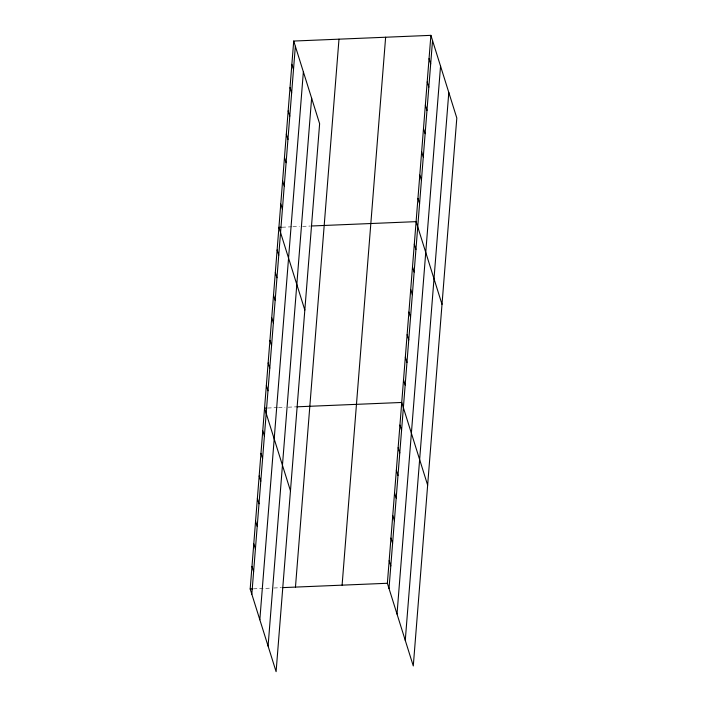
<?xml version="1.0" encoding="UTF-8"?>
<svg xmlns="http://www.w3.org/2000/svg" width="707" height="707" viewBox="0 0 707 707"><rect width="100%" height="100%" fill="white"/><g stroke="black" fill="none" stroke-linecap="round" stroke-linejoin="round"><path stroke-width="0.53" stroke-dasharray="3.54 2.65" d="M282.155 227.212L291.85 226.806M292.928 226.761L299.397 226.496M302.631 226.364L310.179 226.046M267.785 408.027L277.489 407.63M278.567 407.577L285.036 407.312M288.27 407.179L295.809 406.861M253.424 588.843L271.744 588.083M273.901 587.994L281.448 587.685"/><path stroke-width="1.06" d="M293.714 41.05L319.626 123.725L276.101 671.65L250.19 588.975L293.714 41.05L430.899 35.35L456.81 118.025L413.286 665.95L387.374 583.275L430.899 35.35M251.825 594.189L295.349 46.255M259.831 619.747L303.365 71.822M268.086 646.083L311.619 98.158M295.464 587.102L338.989 39.168M342.1 585.157L385.633 37.232M389.009 588.489L432.534 40.555M397.016 614.047L440.549 66.122M405.27 640.383L448.804 92.458M281.077 227.256L278.92 227.345L304.823 310.02M311.257 226.001L416.105 221.645L442.008 304.319M266.707 408.072L264.551 408.16L290.462 490.835M296.887 406.817L401.735 402.46L427.647 485.135M250.19 588.975L252.346 588.887M282.526 587.632L387.374 583.275M429.052 58.637L430.687 63.842M427.205 81.924L428.831 87.129M425.349 105.21L426.984 110.416M423.502 128.497L425.137 133.703M421.655 151.784L423.281 156.989M419.799 175.071L421.434 180.276M417.952 198.358L419.587 203.563M414.311 244.251L415.937 249.456M412.508 266.848L414.143 272.054M410.714 289.455L412.349 294.66M408.92 312.052L410.555 317.257M407.126 334.658L408.761 339.864M405.332 357.256L406.958 362.461M403.538 379.862L405.164 385.068M291.867 64.337L293.502 69.542M399.941 425.066L401.576 430.271M290.02 87.624L291.646 92.829M398.147 447.664L399.782 452.878M288.164 110.911L289.799 116.116M396.353 470.27L397.988 475.475M286.317 134.197L287.952 139.403M394.559 492.867L396.185 498.082M284.47 157.484L286.096 162.69M392.765 515.474L394.391 520.679M282.614 180.771L284.249 185.976M390.962 538.071L392.597 543.285M280.767 204.058L282.402 209.263M389.168 560.678L390.803 565.883M277.126 249.951L278.752 255.156M275.323 272.548L276.958 277.754M273.529 295.155L275.164 300.36M271.735 317.752L273.37 322.958M269.941 340.359L271.576 345.564M268.147 362.956L269.774 368.17M266.353 385.562L267.98 390.768M262.757 430.766L264.391 435.972M260.963 453.364L262.597 458.578M259.169 475.97L260.803 481.175M257.375 498.568L259.001 503.782M255.581 521.174L257.207 526.379M253.778 543.771L255.413 548.986M251.984 566.378L253.619 571.583"/></g></svg>
